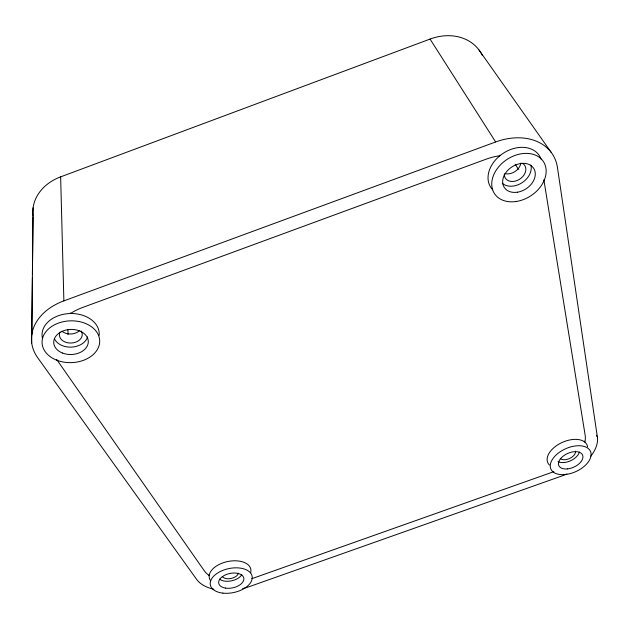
<?xml version="1.0" encoding="UTF-8"?>
<svg xmlns="http://www.w3.org/2000/svg" width="629" height="629" viewBox="0 0 629 629"><rect width="100%" height="100%" fill="white"/><g stroke="black" fill="none" stroke-linecap="round" stroke-linejoin="round"><path stroke-width="0.94" d="M31.78 334.526L33.093 207.829M31.717 342.978L32.394 277.593M32.425 274.669L33.023 216.84M33.03 215.865A48.795 39.328 1.7 0 1 60.643 176.859L430.055 39.069A49.345 40.571 -37.2 0 1 482.357 55.47M213.813 589.255A42.686 24.877 -12.2 0 1 196.586 579.325L37.716 357.736A56.531 41.247 -2.9 0 1 63.875 300.874L495.652 141.965A57.278 42.764 -32.2 0 1 557.436 167.432L597.369 437.006A43.338 25.443 -24.1 0 1 590.804 456.151M479.031 50.013L551.232 152.407M515.214 164.295L518.115 168.8A49.943 37.394 -30.4 0 1 518.791 169.335M430.055 39.069L495.652 141.965M499.552 155.284L499.843 155.756A53.441 39.8 -31.1 0 0 486.131 159.184L82.627 307.479A52.789 38.487 -4 0 0 70.472 313.525L70.448 312.959M596.426 435.284L597.369 437.006M584.317 441.149L584.852 442.14A41.144 24.35 -23.9 0 0 585.159 435.268L544.289 182.441A53.441 39.8 -31.1 0 0 543.763 179.878M209.135 574.969L209.213 575.519A40.563 23.831 -12.3 0 1 204.189 570.645L57.412 360.527A52.789 38.487 -4 0 1 56.689 359.45M67.908 329.321L68.042 333.834A49.369 36.23 -4.6 0 0 67.924 334.636M60.643 176.859L63.875 300.874M242.652 588.587A42.686 24.877 -12.2 0 0 249.878 586.448L561.587 476.074A43.338 25.443 -24.1 0 0 566.91 473.951M520.867 163.068A11.479 8.649 -33.7 0 1 504.938 173.588M210.511 580.669A21.205 12.242 -12 0 1 227.997 561.469A21.205 12.242 -12 0 1 250.664 572.712M79.545 330.587A11.33 8.326 -1.6 0 1 61.996 331.271M251.773 578.625A40.563 23.831 -12.3 0 0 254.745 577.65L551.444 472.505A41.144 24.35 -23.9 0 0 553.834 471.608M42.513 338.591A28.604 20.867 -1.8 0 1 69.009 313.58A28.604 20.867 -1.8 0 1 99.17 335.383M492.711 189.809A29.005 21.685 -33.4 0 1 503.601 153.036A29.005 21.685 -33.4 0 1 540.995 159.035M549.455 465.035A21.543 12.533 -24.3 0 1 561.548 442.722A21.543 12.533 -24.3 0 1 587.612 446.842M238.407 573.192A8.484 4.898 -12 0 1 231.04 578.483A8.484 4.898 -12 0 1 222.289 576.486M81.157 330.972A11.44 8.342 -1.9 0 1 71.447 343.017A11.44 8.342 -1.9 0 1 59.999 332.151M575.504 451.142A8.617 5.016 -24.3 0 1 569.85 458.376A8.617 5.016 -24.3 0 1 560.29 458.51M522.369 163.257A11.597 8.672 -33.4 0 1 519.302 179.414A11.597 8.672 -33.4 0 1 504.277 174.147M241.788 574.733A12.722 7.344 -12 0 1 231.346 580.889A12.722 7.344 -12 0 1 219.552 579.136M87.573 336.892A17.164 12.517 -1.9 0 1 71.753 347.106A17.164 12.517 -1.9 0 1 54.471 338.779M530.892 165.097A17.4 13.012 -33.4 0 1 521.913 182.811A17.4 13.012 -33.4 0 1 502.288 183.33M579.411 452.015A12.926 7.524 -24.3 0 1 570.519 460.79A12.926 7.524 -24.3 0 1 558.057 461.655M222.933 593.131A21.331 12.218 -12 0 0 252.087 576.148A21.331 12.218 -12 0 0 218.617 572.414A21.331 12.218 -12 0 0 222.933 593.131M225.552 588.107A12.8 7.328 -12 0 0 243.863 578.491A12.8 7.328 -12 0 0 224.388 575.401A12.8 7.328 -12 0 0 225.552 588.107M56.531 360.118A28.84 20.906 -2.1 0 0 99.704 341.193A28.84 20.906 -2.1 0 0 56.398 323.904A28.84 20.906 -2.1 0 0 56.531 360.118M62.507 353.042A17.297 12.541 -2.1 0 0 88.304 341.555A17.297 12.541 -2.1 0 0 62.216 331.318A17.297 12.541 -2.1 0 0 62.507 353.042M516.039 201.516A29.241 21.732 -33.2 0 0 543.826 162.251A29.241 21.732 -33.2 0 0 496.965 169.044A29.241 21.732 -33.2 0 0 516.039 201.516M517.352 192.207A17.541 13.036 -33.2 0 0 533.848 168.588A17.541 13.036 -33.2 0 0 505.716 172.849A17.541 13.036 -33.2 0 0 517.352 192.207M564.991 474.549A21.685 12.509 -24.2 0 0 590.521 451.449A21.685 12.509 -24.2 0 0 556.539 454.586A21.685 12.509 -24.2 0 0 564.991 474.549M567.35 468.919A13.005 7.509 -24.2 0 0 582.58 455.026A13.005 7.509 -24.2 0 0 562.161 457A13.005 7.509 -24.2 0 0 567.35 468.919"/></g></svg>
